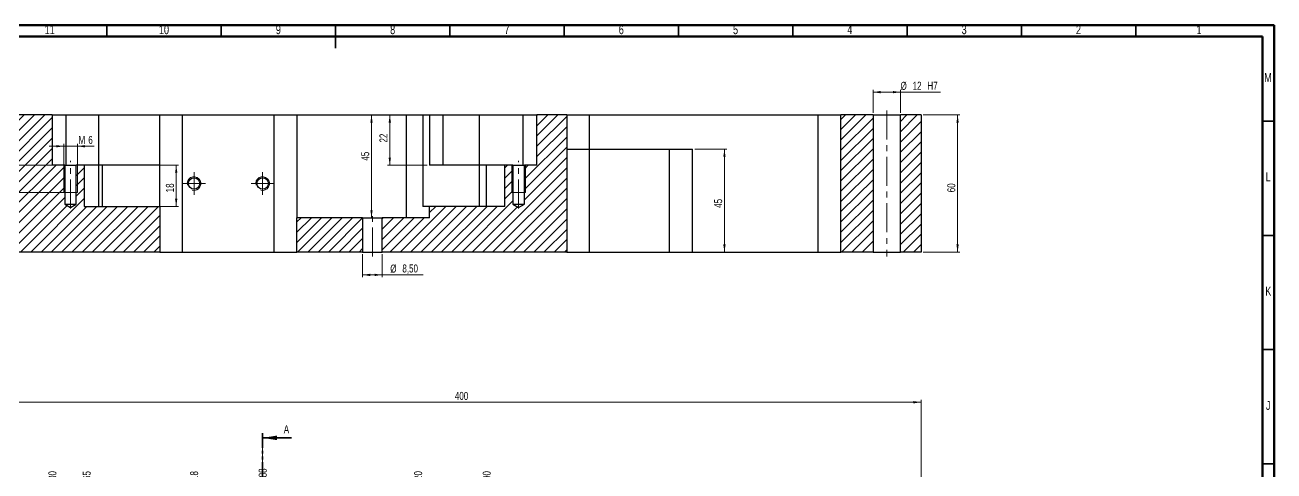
# Model space of a CAD drawing. Header units: millimetres. Extents: x 15 to 836, y 5 to 589.
# Drawn here: x 290 to 836, y 394 to 589 of the extents above; entities that cross this region are included whole.
import ezdxf

# ---------------------------------------------------------------- set-up
doc = ezdxf.new("R2010")
doc.units = ezdxf.units.MM
doc.linetypes.add('CENTERX2', pattern=[20.32, 12.7, -2.54, 2.54, -2.54])
doc.linetypes.add('PHANTOM', pattern=[12.7, 6.35, -1.27, 1.27, -1.27, 1.27, -1.27])
doc.styles.add('SLDTEXTSTYLE0', font='TXT', dxfattribs={"width": 0.75})
doc.dimstyles.new('SLDDIMSTYLE1', dxfattribs={"dimtxt": 3.5, "dimasz": 3.302, "dimexe": 0, "dimexo": 0.0625, "dimgap": 0.875, "dimtad": 0, "dimtih": 1, "dimtoh": 1, "dimrnd": 1e-09, "dimzin": 12, "dimdsep": 46, "dimtxsty": 'SLDTEXTSTYLE0', "dimblk1": 'NONE', "dimblk2": 'NONE', "dimsah": 1, "dimcen": 0.09, "dimadec": 0, "dimazin": 3, "dimtfac": 1, "dimtofl": 0, "dimtmove": 0, "dimatfit": 3, "dimldrblk": 'NONE', "dimfxl": 1, "dimfrac": 2, "dimtolj": 1, "dimtzin": 12, "dimarcsym": 0})
doc.dimstyles.new('SLDDIMSTYLE2', dxfattribs={"dimtxt": 3.5, "dimasz": 3.302, "dimexe": 0, "dimexo": 0.0625, "dimgap": 0.875, "dimtad": 1, "dimrnd": 1e-09, "dimzin": 12, "dimdsep": 46, "dimtxsty": 'SLDTEXTSTYLE0', "dimsah": 1, "dimcen": 0.09, "dimadec": 0, "dimazin": 3, "dimtfac": 1, "dimtofl": 0, "dimtmove": 0, "dimatfit": 3, "dimfxl": 1, "dimfrac": 2, "dimtolj": 1, "dimtzin": 12, "dimarcsym": 0})
doc.dimstyles.new('SLDDIMSTYLE5', dxfattribs={"dimtxt": 3.5, "dimasz": 3.302, "dimexe": 0, "dimexo": 0.0625, "dimgap": 0.875, "dimtad": 1, "dimrnd": 1e-09, "dimzin": 12, "dimdsep": 46, "dimtxsty": 'SLDTEXTSTYLE0', "dimsah": 1, "dimcen": 0.09, "dimadec": 0, "dimazin": 3, "dimtfac": 1, "dimtmove": 0, "dimatfit": 0, "dimfxl": 1, "dimfrac": 2, "dimtolj": 1, "dimtzin": 12, "dimarcsym": 0})

# ---------------------------------------------------------------- blocks, each defined once
blk = doc.blocks.new('_D_50')
at = {"color": 7, "linetype": 'Continuous', "lineweight": 18}
blk.add_line((491.58, 370.46), (491.58, 387.96), dxfattribs=at)
at = {"color": 7, "linetype": 'Continuous', "lineweight": 18, "insert": (489.85, 387.96), "char_height": 3.5, "attachment_point": 1, "rotation": 90, "style": 'SLDTEXTSTYLE0'}
blk.add_mtext('190', dxfattribs=at)
blk = doc.blocks.new('_None')
blk = doc.blocks.new('_D_55')
at = {"color": 7, "linetype": 'Continuous', "lineweight": 18}
blk.add_line((461.58, 367.46), (461.58, 387.96), dxfattribs=at)
at = {"color": 7, "linetype": 'Continuous', "lineweight": 18, "insert": (459.85, 387.96), "char_height": 3.5, "attachment_point": 1, "rotation": 90, "style": 'SLDTEXTSTYLE0'}
blk.add_mtext('220', dxfattribs=at)
blk = doc.blocks.new('_D_60')
at = {"color": 7, "linetype": 'Continuous', "lineweight": 18}
blk.add_line((393.58, 409.36), (393.58, 396.88), dxfattribs=at)
at = {"color": 7, "linetype": 'Continuous', "lineweight": 18, "insert": (391.85, 389.12), "char_height": 3.5, "attachment_point": 1, "rotation": 90, "style": 'SLDTEXTSTYLE0'}
blk.add_mtext('288', dxfattribs=at)
blk = doc.blocks.new('_D_62')
at = {"color": 7, "linetype": 'Continuous', "lineweight": 18}
blk.add_line((363.58, 380.96), (363.58, 387.96), dxfattribs=at)
at = {"color": 7, "linetype": 'Continuous', "lineweight": 18, "insert": (361.85, 387.96), "char_height": 3.5, "attachment_point": 1, "rotation": 90, "style": 'SLDTEXTSTYLE0'}
blk.add_mtext('318', dxfattribs=at)
blk = doc.blocks.new('_D_69')
at = {"color": 7, "linetype": 'Continuous', "lineweight": 18}
blk.add_line((316.58, 370.46), (316.58, 387.96), dxfattribs=at)
at = {"color": 7, "linetype": 'Continuous', "lineweight": 18, "insert": (314.85, 387.96), "char_height": 3.5, "attachment_point": 1, "rotation": 90, "style": 'SLDTEXTSTYLE0'}
blk.add_mtext('365', dxfattribs=at)
blk = doc.blocks.new('_D_74')
at = {"color": 7, "linetype": 'Continuous', "lineweight": 18}
blk.add_line((301.58, 378.96), (301.58, 387.96), dxfattribs=at)
at = {"color": 7, "linetype": 'Continuous', "lineweight": 18, "insert": (299.85, 387.96), "char_height": 3.5, "attachment_point": 1, "rotation": 90, "style": 'SLDTEXTSTYLE0'}
blk.add_mtext('380', dxfattribs=at)
blk = doc.blocks.new('_D_77')
at = {"color": 7, "linetype": 'Continuous', "lineweight": 18}
for p, q in [((281.58, 348.96), (281.58, 424.96)), ((281.58, 423.96), (681.58, 423.96)), ((681.58, 378.96), (681.58, 424.96))]:
    blk.add_line(p, q, dxfattribs=at)
for points in [[(281.58, 423.96), (284.88, 423.45), (284.88, 424.47)], [(681.58, 423.96), (678.28, 424.47), (678.28, 423.45)]]:
    blk.add_solid(points, dxfattribs=at)
at = {"color": 7, "linetype": 'Continuous', "lineweight": 18, "insert": (477.67, 428.47), "char_height": 3.5, "attachment_point": 1, "style": 'SLDTEXTSTYLE0'}
blk.add_mtext('400', dxfattribs=at)
blk = doc.blocks.new('_D_102')
at = {"color": 7, "linetype": 'Continuous', "lineweight": 18}
for p, q in [((660.58, 550.71), (660.58, 560.71)), ((660.58, 559.71), (672.58, 559.71)), ((672.58, 550.71), (672.58, 560.71)), ((672.58, 559.71), (690.14, 559.71))]:
    blk.add_line(p, q, dxfattribs=at)
for points in [[(660.58, 559.71), (663.88, 559.2), (663.88, 560.21)], [(672.58, 559.71), (669.28, 560.21), (669.28, 559.2)]]:
    blk.add_solid(points, dxfattribs=at)
at = {"color": 7, "linetype": 'Continuous', "lineweight": 18, "char_height": 3.5, "attachment_point": 1, "style": 'SLDTEXTSTYLE0'}
for s, insert in [('%%c', (672.62, 564.22)), ('12', (677.9, 564.27)), ('H7', (684.38, 564.27))]:
    blk.add_mtext(s, dxfattribs=dict(at, insert=insert))
blk = doc.blocks.new('_D_103')
at = {"color": 7, "linetype": 'Continuous', "lineweight": 18}
for p, q in [((582.58, 534.71), (596.6, 534.71)), ((595.6, 489.71), (595.6, 534.71)), ((582.58, 489.71), (596.6, 489.71))]:
    blk.add_line(p, q, dxfattribs=at)
for points in [[(595.6, 534.71), (595.09, 531.4), (596.11, 531.4)], [(595.6, 489.71), (596.11, 493.01), (595.09, 493.01)]]:
    blk.add_solid(points, dxfattribs=at)
at = {"color": 7, "linetype": 'Continuous', "lineweight": 18, "insert": (591.09, 509.06), "char_height": 3.5, "attachment_point": 1, "rotation": 90, "style": 'SLDTEXTSTYLE0'}
blk.add_mtext('45', dxfattribs=at)
blk = doc.blocks.new('_D_104')
at = {"color": 7, "linetype": 'Continuous', "lineweight": 18}
for p, q in [((437.33, 488.71), (437.33, 478.71)), ((445.83, 488.71), (445.83, 478.71)), ((437.33, 479.71), (445.83, 479.71)), ((445.83, 479.71), (463.75, 479.71))]:
    blk.add_line(p, q, dxfattribs=at)
for points in [[(437.33, 479.71), (440.63, 479.2), (440.63, 480.21)], [(445.83, 479.71), (442.53, 480.21), (442.53, 479.2)]]:
    blk.add_solid(points, dxfattribs=at)
at = {"color": 7, "linetype": 'Continuous', "lineweight": 18, "char_height": 3.5, "attachment_point": 1, "style": 'SLDTEXTSTYLE0'}
for s, insert in [('%%c', (449.42, 484.22)), ('8,50', (454.7, 484.27))]:
    blk.add_mtext(s, dxfattribs=dict(at, insert=insert))
blk = doc.blocks.new('_D_105')
at = {"color": 7, "linetype": 'Continuous', "lineweight": 18}
for p, q in [((306.58, 536.02), (300.23, 536.02)), ((306.58, 516.71), (306.58, 537.02)), ((306.58, 536.02), (312.58, 536.02)), ((312.58, 516.71), (312.58, 537.02)), ((312.58, 536.02), (319.9, 536.02))]:
    blk.add_line(p, q, dxfattribs=at)
for points in [[(306.58, 536.02), (303.28, 536.53), (303.28, 535.51)], [(312.58, 536.02), (315.88, 535.51), (315.88, 536.53)]]:
    blk.add_solid(points, dxfattribs=at)
at = {"color": 7, "linetype": 'Continuous', "lineweight": 18, "char_height": 3.5, "attachment_point": 1, "style": 'SLDTEXTSTYLE0'}
for s, insert in [('M', (313.03, 540.53)), ('6', (317.32, 540.53))]:
    blk.add_mtext(s, dxfattribs=dict(at, insert=insert))
blk = doc.blocks.new('_D_106')
at = {"color": 7, "linetype": 'Continuous', "lineweight": 18}
for p, q in [((272.91, 527.71), (272.91, 534.06)), ((311.58, 527.71), (271.91, 527.71)), ((272.91, 527.71), (272.91, 515.71)), ((311.58, 515.71), (271.91, 515.71)), ((272.91, 515.71), (272.91, 509.36))]:
    blk.add_line(p, q, dxfattribs=at)
for points in [[(272.91, 527.71), (273.42, 531.01), (272.4, 531.01)], [(272.91, 515.71), (272.4, 512.4), (273.42, 512.4)]]:
    blk.add_solid(points, dxfattribs=at)
at = {"color": 7, "linetype": 'Continuous', "lineweight": 18, "insert": (268.4, 519.58), "char_height": 3.5, "attachment_point": 1, "rotation": 90, "style": 'SLDTEXTSTYLE0'}
blk.add_mtext('12', dxfattribs=at)
blk = doc.blocks.new('_D_107')
at = {"color": 7, "linetype": 'Continuous', "lineweight": 18}
for p, q in [((285.58, 549.71), (271.91, 549.71)), ((272.91, 527.71), (272.91, 549.71)), ((300.58, 527.71), (271.91, 527.71))]:
    blk.add_line(p, q, dxfattribs=at)
for points in [[(272.91, 549.71), (272.4, 546.4), (273.42, 546.4)], [(272.91, 527.71), (273.42, 531.01), (272.4, 531.01)]]:
    blk.add_solid(points, dxfattribs=at)
at = {"color": 7, "linetype": 'Continuous', "lineweight": 18, "insert": (268.4, 537.64), "char_height": 3.5, "attachment_point": 1, "rotation": 90, "style": 'SLDTEXTSTYLE0'}
blk.add_mtext('22', dxfattribs=at)
blk = doc.blocks.new('_D_108')
at = {"color": 7, "linetype": 'Continuous', "lineweight": 18}
for p, q in [((465.58, 549.71), (448.2, 549.71)), ((449.2, 549.71), (449.2, 527.71)), ((465.58, 527.71), (448.2, 527.71))]:
    blk.add_line(p, q, dxfattribs=at)
for points in [[(449.2, 549.71), (448.7, 546.4), (449.71, 546.4)], [(449.2, 527.71), (449.71, 531.01), (448.7, 531.01)]]:
    blk.add_solid(points, dxfattribs=at)
at = {"color": 7, "linetype": 'Continuous', "lineweight": 18, "insert": (444.69, 537.64), "char_height": 3.5, "attachment_point": 1, "rotation": 90, "style": 'SLDTEXTSTYLE0'}
blk.add_mtext('22', dxfattribs=at)
blk = doc.blocks.new('_D_109')
at = {"color": 7, "linetype": 'Continuous', "lineweight": 18}
for p, q in [((455.58, 549.71), (440.2, 549.71)), ((441.2, 504.71), (441.2, 549.71)), ((455.58, 504.71), (440.2, 504.71))]:
    blk.add_line(p, q, dxfattribs=at)
for points in [[(441.2, 549.71), (440.7, 546.4), (441.71, 546.4)], [(441.2, 504.71), (441.71, 508.01), (440.7, 508.01)]]:
    blk.add_solid(points, dxfattribs=at)
at = {"color": 7, "linetype": 'Continuous', "lineweight": 18, "insert": (436.69, 529.72), "char_height": 3.5, "attachment_point": 1, "rotation": 90, "style": 'SLDTEXTSTYLE0'}
blk.add_mtext('45', dxfattribs=at)
blk = doc.blocks.new('_D_110')
at = {"color": 7, "linetype": 'Continuous', "lineweight": 18}
for p, q in [((322.93, 527.71), (356.78, 527.71)), ((355.78, 527.71), (355.78, 509.71)), ((322.93, 509.71), (356.78, 509.71))]:
    blk.add_line(p, q, dxfattribs=at)
for points in [[(355.78, 527.71), (355.27, 524.4), (356.28, 524.4)], [(355.78, 509.71), (356.28, 513.01), (355.27, 513.01)]]:
    blk.add_solid(points, dxfattribs=at)
at = {"color": 7, "linetype": 'Continuous', "lineweight": 18, "insert": (351.26, 515.86), "char_height": 3.5, "attachment_point": 1, "rotation": 90, "style": 'SLDTEXTSTYLE0'}
blk.add_mtext('18', dxfattribs=at)
blk = doc.blocks.new('_D_111')
at = {"color": 7, "linetype": 'Continuous', "lineweight": 18}
for p, q in [((682.58, 549.71), (698.58, 549.71)), ((697.58, 549.71), (697.58, 489.71)), ((682.58, 489.71), (698.58, 489.71))]:
    blk.add_line(p, q, dxfattribs=at)
for points in [[(697.58, 549.71), (697.07, 546.4), (698.09, 546.4)], [(697.58, 489.71), (698.09, 493.01), (697.07, 493.01)]]:
    blk.add_solid(points, dxfattribs=at)
at = {"color": 7, "linetype": 'Continuous', "lineweight": 18, "insert": (693.07, 515.86), "char_height": 3.5, "attachment_point": 1, "rotation": 90, "style": 'SLDTEXTSTYLE0'}
blk.add_mtext('60', dxfattribs=at)
blk = doc.blocks.new('SW_CENTERMARKSYMBOL_24')
at = {"color": 0, "linetype": 'Continuous', "lineweight": 0}
for p, q in [((-2.5, 0), (-5, 0)), ((0, 0), (-2.5, 0)), ((0, 2.5), (0, 5)), ((0, 0), (0, 2.5)), ((0, 0), (0, -2.5)), ((0, 0), (2.5, 0)), ((2.5, 0), (5, 0)), ((0, -2.5), (0, -5))]:
    blk.add_line(p, q, dxfattribs=at)
blk = doc.blocks.new('SW_CENTERMARKSYMBOL_25')
at = {"color": 0, "linetype": 'Continuous', "lineweight": 0}
for p, q in [((-2.5, 0), (-5, 0)), ((0, 0), (-2.5, 0)), ((0, 2.5), (0, 5)), ((0, 0), (0, 2.5)), ((0, 0), (0, -2.5)), ((0, 0), (2.5, 0)), ((2.5, 0), (5, 0)), ((0, -2.5), (0, -5))]:
    blk.add_line(p, q, dxfattribs=at)

msp = doc.modelspace()

# ---------------------------------------------------------------- hatches: boundary and pattern name
at = {"linetype": 'Continuous', "lineweight": 18}
h = msp.add_hatch(dxfattribs=at)
h.set_pattern_fill('ANSI31', style=0)
h.paths.add_polyline_path([(281.579, 489.706), (348.579, 489.706), (348.579, 509.706), (315.579, 509.706), (315.579, 527.706), (312.079, 527.706), (312.079, 510.706), (309.579, 509.204), (307.079, 510.706), (307.079, 527.706), (301.579, 527.706), (301.579, 549.706), (281.579, 549.706)], flags=0)
h = msp.add_hatch(dxfattribs=at)
h.set_pattern_fill('ANSI31', style=0)
h.paths.add_polyline_path([(526.579, 489.706), (526.579, 549.706), (513.579, 549.706), (513.579, 527.706), (508.079, 527.706), (508.079, 510.706), (505.579, 509.204), (503.079, 510.706), (503.079, 527.706), (499.579, 527.706), (499.579, 509.706), (466.579, 509.706), (466.579, 504.706), (445.829, 504.706), (445.829, 489.706)], flags=0)
h = msp.add_hatch(dxfattribs=at)
h.set_pattern_fill('ANSI31', style=0)
h.paths.add_polyline_path([(646.579, 549.706), (646.579, 489.706), (660.579, 489.706), (660.579, 549.706)], flags=0)
h = msp.add_hatch(dxfattribs=at)
h.set_pattern_fill('ANSI31', style=0)
h.paths.add_polyline_path([(681.579, 489.706), (681.579, 549.706), (672.579, 549.706), (672.579, 489.706)], flags=0)
h = msp.add_hatch(dxfattribs=at)
h.set_pattern_fill('ANSI31', style=0)
h.paths.add_polyline_path([(408.579, 489.706), (437.329, 489.706), (437.329, 504.706), (408.579, 504.706)], flags=0)

# ---------------------------------------------------------------- linework, layer by layer
at = {"color": 7, "linetype": 'Continuous', "lineweight": 70}
for p, q in [((15, 589), (836, 589)), ((836, 589), (836, 5)), ((20, 584), (831, 584)), ((831, 584), (831, 10))]:
    msp.add_line(p, q, dxfattribs=at)
at = {"color": 7, "linetype": 'Continuous', "lineweight": 35}
for p, q in [((325.5, 584), (325.5, 589)), ((375.5, 584), (375.5, 589)), ((425.5, 589.001), (425.5, 578.999)), ((425.5, 584), (425.5, 589)), ((475.5, 584), (475.5, 589)), ((525.5, 584), (525.5, 589)), ((575.5, 584), (575.5, 589)), ((625.5, 584), (625.5, 589)), ((675.5, 584), (675.5, 589)), ((725.5, 584), (725.5, 589)), ((775.5, 584), (775.5, 589)), ((831, 547), (836, 547)), ((831, 497), (836, 497)), ((831, 447), (836, 447)), ((406.279, 408.358), (393.579, 408.358)), ((831, 397), (836, 397))]:
    msp.add_line(p, q, dxfattribs=at)
at = {"color": 7, "linetype": 'Continuous', "lineweight": 25}
for p, q in [((301.579, 549.706), (281.579, 549.706)), ((301.579, 549.706), (301.579, 527.706)), ((301.579, 549.706), (307.579, 549.706)), ((307.579, 527.706), (307.579, 549.706)), ((307.579, 549.706), (321.931, 549.706)), ((321.931, 527.706), (321.931, 549.706)), ((321.931, 549.706), (348.579, 549.706)), ((348.579, 527.706), (348.579, 549.706)), ((348.579, 549.706), (358.579, 549.706)), ((358.579, 489.706), (358.579, 549.706)), ((358.579, 549.706), (398.579, 549.706)), ((398.579, 489.706), (398.579, 549.706)), ((398.579, 549.706), (408.579, 549.706)), ((408.579, 549.706), (456.579, 549.706)), ((408.579, 549.706), (408.579, 504.706)), ((456.579, 504.706), (456.579, 549.706)), ((456.579, 549.706), (463.721, 549.706)), ((463.721, 549.706), (463.721, 509.706)), ((463.721, 549.706), (466.579, 549.706)), ((466.579, 549.706), (466.579, 527.706)), ((466.579, 549.706), (472.579, 549.706)), ((472.579, 527.706), (472.579, 549.706)), ((472.579, 549.706), (488.298, 549.706)), ((488.298, 549.706), (488.298, 527.706)), ((488.298, 549.706), (507.579, 549.706)), ((507.579, 527.706), (507.579, 549.706)), ((507.579, 549.706), (513.579, 549.706)), ((513.579, 527.706), (513.579, 549.706)), ((526.579, 549.706), (513.579, 549.706)), ((526.579, 549.706), (526.579, 489.706)), ((526.579, 549.706), (536.579, 549.706)), ((536.579, 534.706), (536.579, 549.706)), ((536.579, 549.706), (636.579, 549.706)), ((636.579, 489.706), (636.579, 549.706)), ((636.579, 549.706), (646.579, 549.706)), ((660.579, 549.706), (646.579, 549.706)), ((646.579, 489.706), (646.579, 549.706)), ((660.579, 549.706), (660.579, 489.706)), ((660.579, 549.706), (672.579, 549.706)), ((672.579, 489.706), (672.579, 549.706)), ((681.579, 549.706), (672.579, 549.706)), ((681.579, 549.706), (681.579, 489.706)), ((526.579, 534.706), (536.579, 534.706)), ((536.579, 489.706), (536.579, 534.706)), ((536.579, 534.706), (571.579, 534.706)), ((571.579, 489.706), (571.579, 534.706)), ((571.579, 534.706), (581.579, 534.706)), ((581.579, 489.706), (581.579, 534.706)), ((307.079, 527.706), (301.579, 527.706)), ((307.079, 527.706), (307.079, 510.706)), ((307.079, 527.706), (312.079, 527.706)), ((312.079, 510.706), (312.079, 527.706)), ((315.579, 527.706), (312.079, 527.706)), ((315.579, 527.706), (315.579, 509.706)), ((321.931, 527.706), (315.579, 527.706)), ((321.931, 509.706), (321.931, 527.706)), ((323.579, 527.706), (321.931, 527.706)), ((323.579, 509.706), (323.579, 527.706)), ((348.579, 527.706), (323.579, 527.706)), ((348.579, 509.706), (348.579, 527.706)), ((488.298, 527.706), (466.579, 527.706)), ((488.298, 527.706), (488.298, 509.706)), ((491.579, 527.706), (488.298, 527.706)), ((491.579, 509.706), (491.579, 527.706)), ((499.579, 527.706), (491.579, 527.706)), ((499.579, 509.706), (499.579, 527.706)), ((503.079, 527.706), (499.579, 527.706)), ((503.079, 527.706), (503.079, 510.706)), ((503.079, 527.706), (508.079, 527.706)), ((508.079, 510.706), (508.079, 527.706)), ((513.579, 527.706), (508.079, 527.706)), ((307.079, 510.706), (309.579, 509.204)), ((307.079, 510.706), (312.079, 510.706)), ((309.579, 509.204), (312.079, 510.706)), ((315.579, 509.706), (348.579, 509.706)), ((348.579, 509.706), (348.579, 489.706)), ((466.579, 509.706), (463.721, 509.706)), ((466.579, 504.706), (466.579, 509.706)), ((499.579, 509.706), (466.579, 509.706)), ((503.079, 510.706), (505.579, 509.204)), ((503.079, 510.706), (508.079, 510.706)), ((505.579, 509.204), (508.079, 510.706)), ((408.579, 489.706), (408.579, 504.706)), ((437.329, 504.706), (408.579, 504.706)), ((437.329, 504.706), (437.329, 489.706)), ((437.329, 504.706), (445.829, 504.706)), ((445.829, 489.706), (445.829, 504.706)), ((466.579, 504.706), (445.829, 504.706)), ((348.579, 489.706), (281.579, 489.706)), ((348.579, 489.706), (358.579, 489.706)), ((358.579, 489.706), (398.579, 489.706)), ((398.579, 489.706), (408.579, 489.706)), ((437.329, 489.706), (408.579, 489.706)), ((437.329, 489.706), (445.829, 489.706)), ((526.579, 489.706), (445.829, 489.706)), ((526.579, 489.706), (536.579, 489.706)), ((536.579, 489.706), (571.579, 489.706)), ((571.579, 489.706), (581.579, 489.706)), ((581.579, 489.706), (636.579, 489.706)), ((636.579, 489.706), (646.579, 489.706)), ((660.579, 489.706), (646.579, 489.706)), ((660.579, 489.706), (672.579, 489.706)), ((681.579, 489.706), (672.579, 489.706))]:
    msp.add_line(p, q, dxfattribs=at)
at = {"color": 7, "linetype": 'CENTERX2', "lineweight": 18}
for p, q in [((666.579, 551.706), (666.579, 487.706)), ((309.579, 508.706), (309.579, 529.706)), ((505.579, 508.706), (505.579, 529.706)), ((441.579, 487.706), (441.579, 506.706))]:
    msp.add_line(p, q, dxfattribs=at)
at = {"color": 7, "linetype": 'Continuous', "lineweight": 18}
for p, q in [((306.579, 527.706), (306.579, 515.706)), ((312.579, 527.706), (312.579, 515.706)), ((502.579, 527.706), (502.579, 515.706)), ((508.579, 527.706), (508.579, 515.706)), ((306.579, 515.706), (312.579, 515.706)), ((502.579, 515.706), (508.579, 515.706))]:
    msp.add_line(p, q, dxfattribs=at)
at = {"color": 7, "linetype": 'PHANTOM', "lineweight": 35}
msp.add_line((393.579, 410.358), (393.579, 249.195), dxfattribs=at)
at = {"color": 7, "linetype": 'Continuous', "lineweight": 25}
for centre in [(363.579, 519.706), (393.579, 519.706)]:
    msp.add_circle(centre, 2.5, dxfattribs=at)
at = {"color": 7, "linetype": 'Continuous', "lineweight": 18}
for centre in [(363.579, 519.706), (393.579, 519.706)]:
    msp.add_arc(centre, 3, 255, 195, dxfattribs=at)
at = {"color": 7, "linetype": 'Continuous', "lineweight": 35}
msp.add_solid([(393.579, 408.358), (399.929, 407.342), (399.929, 409.374)], dxfattribs=at)

# ---------------------------------------------------------------- block references
at = {"color": 7, "linetype": 'Continuous', "lineweight": 0}
for name, p in [('SW_CENTERMARKSYMBOL_24', (363.579, 519.706)), ('SW_CENTERMARKSYMBOL_25', (393.579, 519.706))]:
    msp.add_blockref(name, p, dxfattribs=at)

# ---------------------------------------------------------------- texts
at = {"color": 7, "linetype": 'Continuous', "lineweight": 0, "attachment_point": 2, "style": 'SLDTEXTSTYLE0'}
for s, insert, char_height in [('11', (300.42, 589.06), 3.9688), ('10', (350.42, 589.06), 3.9688), ('9', (400.46, 589.06), 3.969), ('8', (450.46, 589.06), 3.969), ('7', (500.46, 589.06), 3.969), ('6', (550.46, 589.06), 3.969), ('5', (600.46, 589.06), 3.969), ('4', (650.46, 589.06), 3.969), ('3', (700.46, 589.06), 3.969), ('2', (750.46, 589.06), 3.969), ('1', (803.21, 589.06), 3.969), ('M', (833.362, 568.06), 3.969), ('L', (833.455, 524.56), 3.969), ('K', (833.489, 474.56), 3.969), ('J', (833.465, 424.56), 3.969)]:
    msp.add_mtext(s, dxfattribs=dict(at, insert=insert, char_height=char_height))
at = {"color": 7, "linetype": 'Continuous', "insert": (402.832, 413.906), "char_height": 3.5, "attachment_point": 1, "style": 'SLDTEXTSTYLE0'}
msp.add_mtext('A', dxfattribs=at)

# ---------------------------------------------------------------- dimensions: what is measured, and where the dimension line sits
at = {"color": 7, "linetype": 'Continuous', "lineweight": 18}
for base, p1, p2, text, dimstyle, picture, middle in [((672.579, 559.706), (660.579, 549.706), (672.579, 549.706), '%%c<> H7', 'SLDDIMSTYLE2', '_D_102', (681.377, 559.706)), ((312.579, 536.02), (306.579, 515.706), (312.579, 515.706), 'M6<>', 'SLDDIMSTYLE5', '_D_105', (316.465, 536.02)), ((445.829, 479.706), (437.329, 489.706), (445.829, 489.706), '%%c<>', 'SLDDIMSTYLE2', '_D_104', (456.587, 479.706))]:
    dim = msp.add_linear_dim(base=base, p1=p1, p2=p2, text=text, dimstyle=dimstyle, dxfattribs=at)
    dim.commit()
    dim.dimension.update_dxf_attribs({"geometry": picture, "text_midpoint": middle, "dimtype": 160})
for base, p1, p2, dimstyle, picture, middle in [((272.911, 549.706), (301.579, 527.706), (286.579, 549.706), 'SLDDIMSTYLE2', '_D_107', (272.911, 540.227)), ((441.204, 549.706), (456.579, 504.706), (456.579, 549.706), 'SLDDIMSTYLE2', '_D_109', (441.204, 532.308)), ((449.204, 527.706), (466.579, 549.706), (466.579, 527.706), 'SLDDIMSTYLE2', '_D_108', (449.204, 540.227)), ((697.579, 489.706), (681.579, 549.706), (681.579, 489.706), 'SLDDIMSTYLE2', '_D_111', (697.579, 518.449)), ((272.911, 515.706), (312.579, 527.706), (312.579, 515.706), 'SLDDIMSTYLE5', '_D_106', (272.911, 522.162)), ((595.602, 534.706), (581.579, 489.706), (581.579, 534.706), 'SLDDIMSTYLE2', '_D_103', (595.602, 511.65)), ((355.776, 509.706), (321.931, 527.706), (321.931, 509.706), 'SLDDIMSTYLE5', '_D_110', (355.776, 518.449))]:
    dim = msp.add_linear_dim(base=base, p1=p1, p2=p2, angle=90, dimstyle=dimstyle, dxfattribs=at)
    dim.commit()
    dim.dimension.update_dxf_attribs({"geometry": picture, "text_midpoint": middle, "dimtype": 160})
dim = msp.add_linear_dim(base=(681.579, 423.958), p1=(281.579, 347.958), p2=(681.579, 377.958), dimstyle='SLDDIMSTYLE2', dxfattribs=at)
dim.commit()
dim.dimension.update_dxf_attribs({"geometry": '_D_77', "text_midpoint": (481.548, 423.958), "dimtype": 160})
for feature_location, offset, picture, middle in [((393.579, 410.358), (0, -13.475), '_D_60', (393.579, 393.004)), ((301.579, 377.958), (0, 10), '_D_74', (301.579, 391.837)), ((316.579, 369.458), (0, 18.5), '_D_69', (316.579, 391.837)), ((363.579, 379.958), (0, 8), '_D_62', (363.579, 391.837)), ((461.579, 366.458), (0, 21.5), '_D_55', (461.579, 391.837)), ((491.579, 369.458), (0, 18.5), '_D_50', (491.579, 391.837))]:
    dim = msp.add_ordinate_dim(feature_location=feature_location, offset=offset, dtype=1, origin=(681.579, 107.958), dimstyle='SLDDIMSTYLE1', dxfattribs=at)
    dim.commit()
    dim.dimension.update_dxf_attribs({"geometry": picture, "text_midpoint": middle})

doc.saveas('drawing.dxf')
